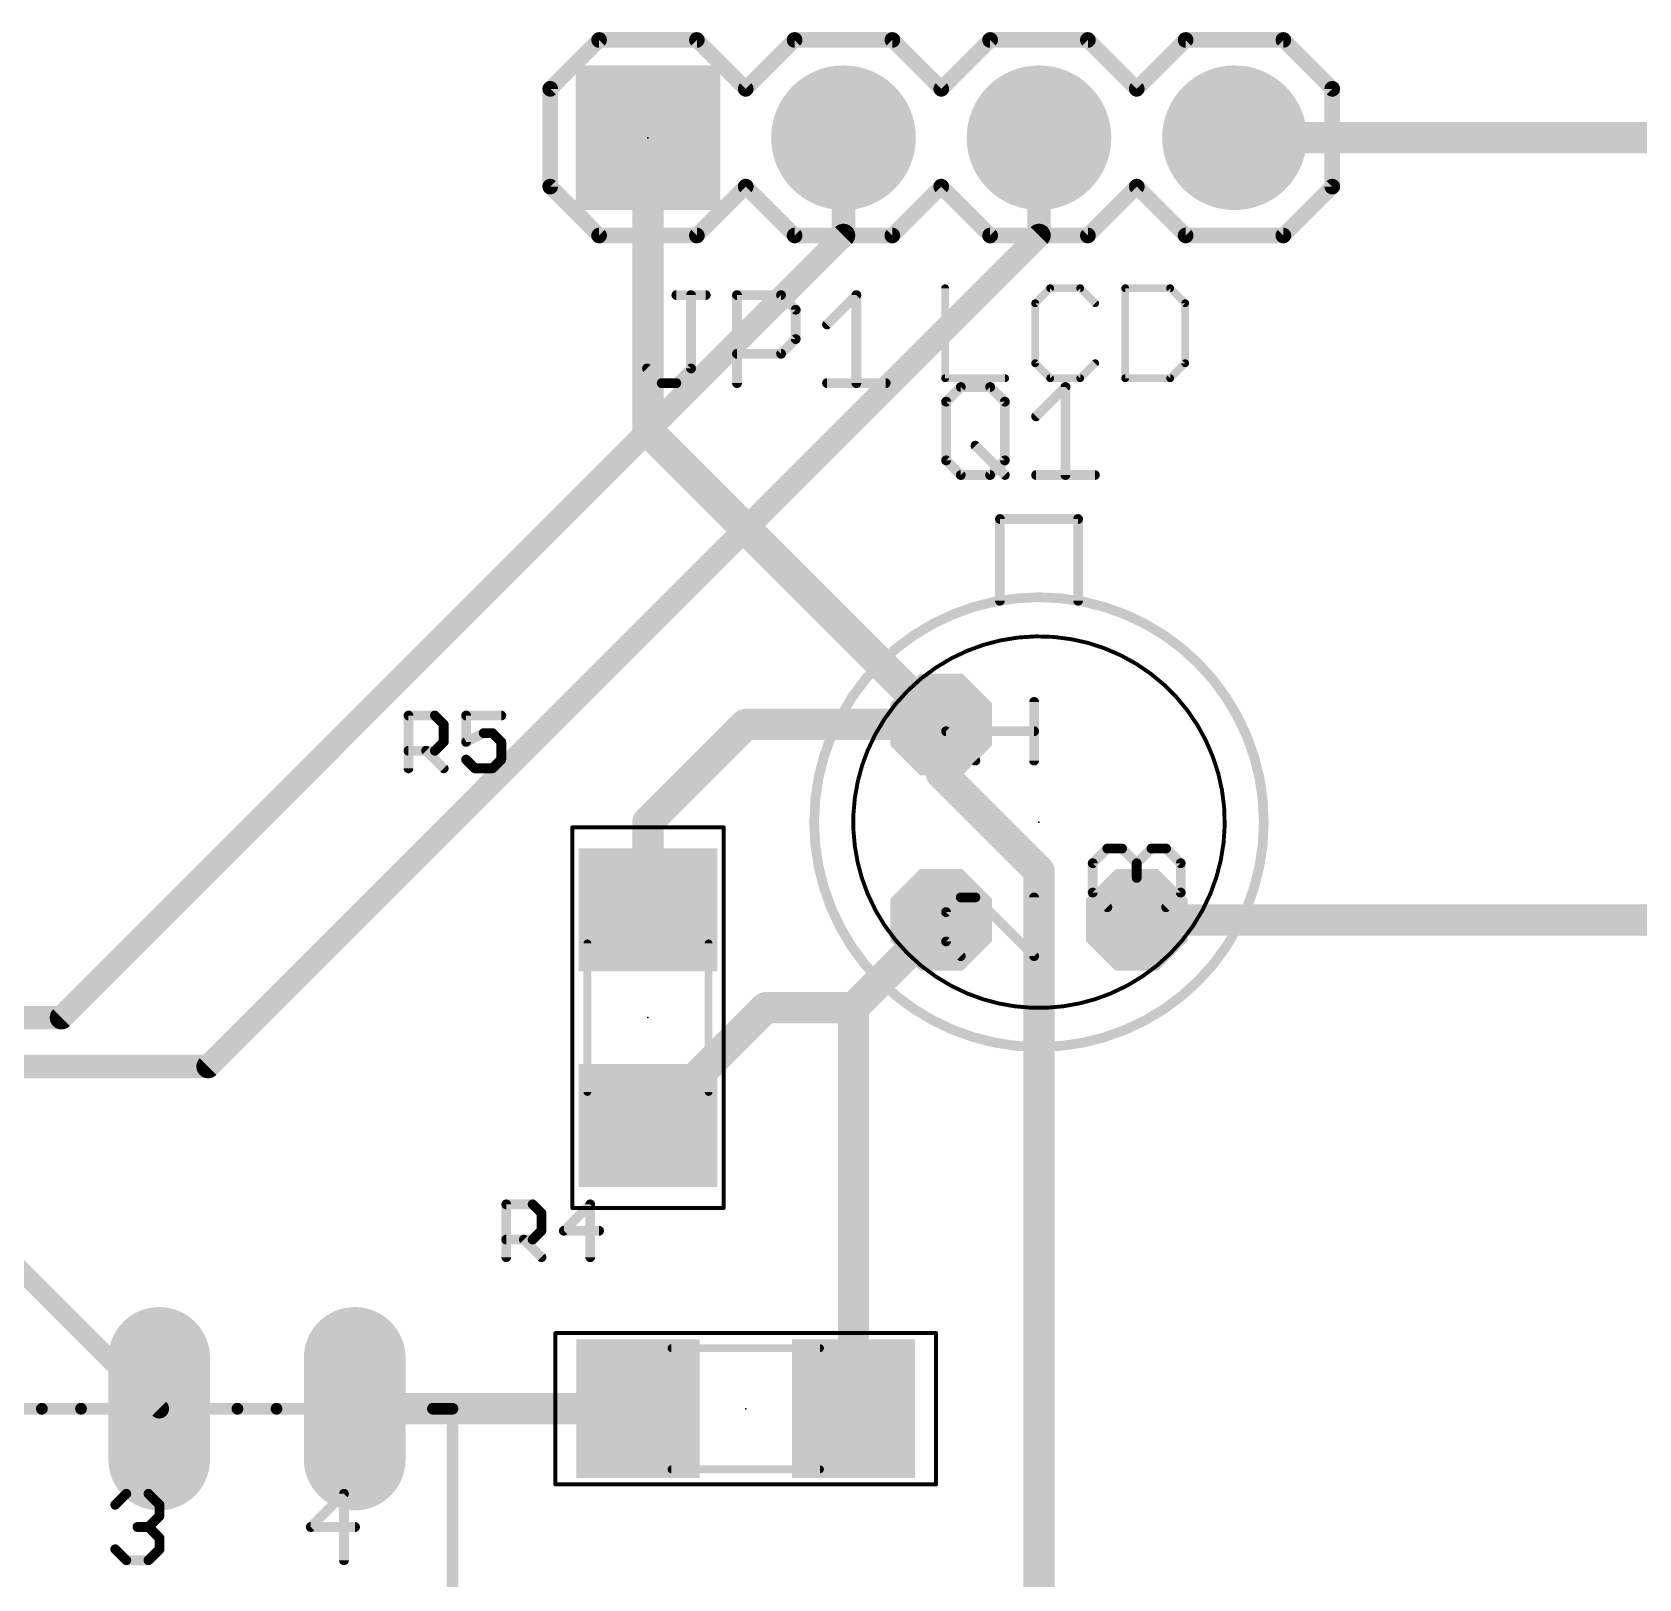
# Model space of a CAD drawing. Extents: x 0 to 100, y 0 to 50.
# Drawn here: x 35.18 to 56.05, y 13.03 to 33.12 of the extents above; entities that cross this region are included whole.
import ezdxf

# ---------------------------------------------------------------- set-up
doc = ezdxf.new("R2010")
doc.units = 0
for name, color, linetype in [('1', 22, 'CONTINUOUS'), ('16', 175, 'CONTINUOUS'), ('17', 82, 'CONTINUOUS'), ('21', 253, 'CONTINUOUS'), ('23', 7, 'CONTINUOUS'), ('25', 253, 'CONTINUOUS'), ('27', 253, 'CONTINUOUS'), ('39', 22, 'CONTINUOUS'), ('51', 253, 'CONTINUOUS')]:
    doc.layers.add(name, color=color, linetype=linetype)

# ---------------------------------------------------------------- blocks, each defined once
blk = doc.blocks.new('RECT')
blk.add_solid([(-0.5, -0.5), (0.5, -0.5), (-0.5, 0.5), (0.5, 0.5)])
blk = doc.blocks.new('SQUAREP')
blk.add_solid([(-0.5, -0.5), (0.5, -0.5), (-0.5, 0.5), (0.5, 0.5)])
blk = doc.blocks.new('ROUNDP')
at = {"const_width": 0.5}
blk.add_lwpolyline([(0, -0.25, 1), (0, 0.25, 1), (0, -0.25)], format="xyb", dxfattribs=at)
blk = doc.blocks.new('OCTAGONP')
at = {"const_width": 0.5}
blk.add_lwpolyline([(-0.25, -0.1036), (-0.25, 0.1036), (-0.1036, 0.25), (0.1036, 0.25), (0.25, 0.1036), (0.25, -0.1036), (0.1036, -0.25), (-0.1036, -0.25), (-0.25, -0.1036), (-0.25, 0.1036)], dxfattribs=at)
blk = doc.blocks.new('LONGP100')
at = {"const_width": 1}
blk.add_lwpolyline([(-0.5, 0), (0.5, 0)], dxfattribs=at)
at = {"const_width": 0.5}
for points in [[(-0.5, 0.25, 1), (-0.5, -0.25)], [(0.5, -0.25, 1), (0.5, 0.25)]]:
    blk.add_lwpolyline(points, format="xyb", dxfattribs=at)

msp = doc.modelspace()

# ---------------------------------------------------------------- linework, layer by layer
at = {"layer": '1'}
for points, const_width in [([(45.72, 30.48), (45.72, 31.75)], 0.3048), ([(48.26, 30.48), (48.26, 31.75)], 0.3048), ([(35.56, 20.32), (45.72, 30.48)], 0.3048), ([(37.465, 19.685), (48.26, 30.48)], 0.3048), ([(46.99, 24.26), (46.99, 24.13)], 0.4064), ([(43.18, 22.86), (44.45, 24.13)], 0.4064), ([(44.45, 24.13), (46.99, 24.13)], 0.4064), ([(46.99, 24.13), (46.99, 23.495)], 0.4064), ([(46.99, 23.495), (48.26, 22.225)], 0.4064), ([(43.18, 21.72), (43.18, 22.86)], 0.4064), ([(48.26, 22.225), (48.26, 10.795)], 0.4064), ([(45.85, 20.45), (46.99, 21.59)], 0.4064), ([(59.69, 21.59), (49.53, 21.59)], 0.4064), ([(20.32, 20.32), (35.56, 20.32)], 0.3048), ([(44.71, 20.45), (43.18, 18.92)], 0.4064), ([(45.85, 20.45), (44.71, 20.45)], 0.4064), ([(45.85, 15.24), (45.85, 20.45)], 0.4064), ([(18.415, 19.685), (37.465, 19.685)], 0.3048), ([(34.29, 17.78), (36.83, 15.24)], 0.254), ([(39.37, 15.24), (43.05, 15.24)], 0.4064)]:
    msp.add_lwpolyline(points, dxfattribs=dict(at, const_width=const_width))
for points, const_width in [([(45.7962, 31.75, 1), (45.6438, 31.75)], 0.1524), ([(48.3362, 31.75, 1), (48.1838, 31.75)], 0.1524), ([(45.6438, 30.48, 1), (45.7962, 30.48)], 0.1524), ([(45.7739, 30.4261, 1), (45.6661, 30.5339)], 0.1524), ([(48.1838, 30.48, 1), (48.3362, 30.48)], 0.1524), ([(48.3139, 30.4261, 1), (48.2061, 30.5339)], 0.1524), ([(47.0916, 24.26, 1), (46.8884, 24.26)], 0.2032), ([(44.45, 24.2316, 1), (44.45, 24.0284)], 0.2032), ([(44.5218, 24.0582, 1), (44.3782, 24.2018)], 0.2032), ([(47.0916, 24.13, 1), (46.8884, 24.13)], 0.2032), ([(46.8884, 24.13, 1), (47.0916, 24.13)], 0.2032), ([(46.99, 24.0284, 1), (46.99, 24.2316)], 0.2032), ([(46.8884, 23.495, 1), (47.0916, 23.495)], 0.2032), ([(47.0618, 23.5668, 1), (46.9182, 23.4232)], 0.2032), ([(43.2816, 22.86, 1), (43.0784, 22.86)], 0.2032), ([(43.1082, 22.9318, 1), (43.2518, 22.7882)], 0.2032), ([(48.3616, 22.225, 1), (48.1584, 22.225)], 0.2032), ([(48.1882, 22.1532, 1), (48.3318, 22.2968)], 0.2032), ([(43.0784, 21.72, 1), (43.2816, 21.72)], 0.2032), ([(47.0618, 21.5182, 1), (46.9182, 21.6618)], 0.2032), ([(49.53, 21.6916, 1), (49.53, 21.4884)], 0.2032), ([(35.56, 20.2438, 1), (35.56, 20.3962)], 0.1524), ([(44.71, 20.5516, 1), (44.71, 20.3484)], 0.2032), ([(44.7818, 20.3782, 1), (44.6382, 20.5218)], 0.2032), ([(45.9516, 20.45, 1), (45.7484, 20.45)], 0.2032), ([(45.7782, 20.5218, 1), (45.9218, 20.3782)], 0.2032), ([(45.85, 20.3484, 1), (45.85, 20.5516)], 0.2032), ([(35.5061, 20.3739, 1), (35.6139, 20.2661)], 0.1524), ([(37.465, 19.6088, 1), (37.465, 19.7612)], 0.1524), ([(37.4111, 19.7389, 1), (37.5189, 19.6311)], 0.1524), ([(43.1082, 18.9918, 1), (43.2518, 18.8482)], 0.2032), ([(36.7851, 15.1951, 1), (36.8749, 15.2849)], 0.127), ([(39.37, 15.3416, 1), (39.37, 15.1384)], 0.2032), ([(43.05, 15.1384, 1), (43.05, 15.3416)], 0.2032), ([(45.7484, 15.24, 1), (45.9516, 15.24)], 0.2032)]:
    msp.add_lwpolyline(points, format="xyb", dxfattribs=dict(at, const_width=const_width))
at = {"layer": '16', "const_width": 0.4064}
for points in [[(43.18, 31.75), (43.18, 27.94)], [(50.8, 31.75), (58.42, 31.75)], [(43.18, 27.94), (46.99, 24.13)]]:
    msp.add_lwpolyline(points, dxfattribs=at)
at = {"layer": '16', "const_width": 0.2032}
for points in [[(43.2816, 31.75, 1), (43.0784, 31.75)], [(50.8, 31.8516, 1), (50.8, 31.6484)], [(43.0784, 27.94, 1), (43.2816, 27.94)], [(43.2518, 28.0118, 1), (43.1082, 27.8682)], [(46.9182, 24.0582, 1), (47.0618, 24.2018)]]:
    msp.add_lwpolyline(points, format="xyb", dxfattribs=at)
at = {"layer": '21'}
for points, const_width in [([(42.545, 33.02), (41.91, 32.385)], 0.2032), ([(42.545, 33.02), (43.815, 33.02)], 0.2032), ([(43.815, 33.02), (44.45, 32.385)], 0.2032), ([(44.45, 32.385), (45.085, 33.02)], 0.2032), ([(45.085, 33.02), (46.355, 33.02)], 0.2032), ([(46.355, 33.02), (46.99, 32.385)], 0.2032), ([(46.99, 32.385), (47.625, 33.02)], 0.2032), ([(47.625, 33.02), (48.895, 33.02)], 0.2032), ([(48.895, 33.02), (49.53, 32.385)], 0.2032), ([(50.165, 33.02), (49.53, 32.385)], 0.2032), ([(50.165, 33.02), (51.435, 33.02)], 0.2032), ([(51.435, 33.02), (52.07, 32.385)], 0.2032), ([(41.91, 32.385), (41.91, 31.115)], 0.2032), ([(52.07, 32.385), (52.07, 31.115)], 0.2032), ([(41.91, 31.115), (42.545, 30.48)], 0.2032), ([(44.45, 31.115), (43.815, 30.48)], 0.2032), ([(45.085, 30.48), (44.45, 31.115)], 0.2032), ([(46.99, 31.115), (46.355, 30.48)], 0.2032), ([(47.625, 30.48), (46.99, 31.115)], 0.2032), ([(49.53, 31.115), (48.895, 30.48)], 0.2032), ([(49.53, 31.115), (50.165, 30.48)], 0.2032), ([(52.07, 31.115), (51.435, 30.48)], 0.2032), ([(43.815, 30.48), (42.545, 30.48)], 0.2032), ([(46.355, 30.48), (45.085, 30.48)], 0.2032), ([(48.895, 30.48), (47.625, 30.48)], 0.2032), ([(51.435, 30.48), (50.165, 30.48)], 0.2032), ([(47.752, 26.797), (48.768, 26.797)], 0.127), ([(47.752, 26.797), (47.752, 25.7365)], 0.127), ([(48.768, 26.797), (48.768, 25.7365)], 0.127), ([(35.306, 15.24), (35.814, 15.24)], 0.1524), ([(37.846, 15.24), (38.354, 15.24)], 0.1524), ([(40.386, 15.24), (40.64, 15.24)], 0.1524), ([(40.64, 15.24), (40.64, 7.62)], 0.1524), ([(36.2585, 13.9918), (36.4026, 14.1358)], 0.127), ([(36.4026, 14.1358), (36.6907, 14.1358)], 0.127), ([(36.6907, 14.1358), (36.8347, 13.9918)], 0.127), ([(39.2307, 14.1358), (38.7985, 13.7037)], 0.127), ([(39.2307, 13.2715), (39.2307, 14.1358)], 0.127), ([(36.8347, 13.9918), (36.8347, 13.8477)], 0.127), ([(36.8347, 13.8477), (36.6907, 13.7037)], 0.127), ([(36.6907, 13.7037), (36.5466, 13.7037)], 0.127), ([(36.6907, 13.7037), (36.8347, 13.5596)], 0.127), ([(36.8347, 13.5596), (36.8347, 13.4156)], 0.127), ([(38.7985, 13.7037), (39.3747, 13.7037)], 0.127), ([(36.4026, 13.2715), (36.2585, 13.4156)], 0.127), ([(36.8347, 13.4156), (36.6907, 13.2715)], 0.127), ([(36.6907, 13.2715), (36.4026, 13.2715)], 0.127)]:
    msp.add_lwpolyline(points, dxfattribs=dict(at, const_width=const_width))
for points, const_width in [([(42.545, 33.0708, 1), (42.545, 32.9692)], 0.1016), ([(42.5809, 32.9841, 1), (42.5091, 33.0559)], 0.1016), ([(43.8509, 33.0559, 1), (43.7791, 32.9841)], 0.1016), ([(43.815, 32.9692, 1), (43.815, 33.0708)], 0.1016), ([(45.085, 33.0708, 1), (45.085, 32.9692)], 0.1016), ([(45.1209, 32.9841, 1), (45.0491, 33.0559)], 0.1016), ([(46.3909, 33.0559, 1), (46.3191, 32.9841)], 0.1016), ([(46.355, 32.9692, 1), (46.355, 33.0708)], 0.1016), ([(47.625, 33.0708, 1), (47.625, 32.9692)], 0.1016), ([(47.6609, 32.9841, 1), (47.5891, 33.0559)], 0.1016), ([(48.9309, 33.0559, 1), (48.8591, 32.9841)], 0.1016), ([(48.895, 32.9692, 1), (48.895, 33.0708)], 0.1016), ([(50.165, 33.0708, 1), (50.165, 32.9692)], 0.1016), ([(50.2009, 32.9841, 1), (50.1291, 33.0559)], 0.1016), ([(51.4709, 33.0559, 1), (51.3991, 32.9841)], 0.1016), ([(51.435, 32.9692, 1), (51.435, 33.0708)], 0.1016), ([(41.9608, 32.385, 1), (41.8592, 32.385)], 0.1016), ([(41.8741, 32.4209, 1), (41.9459, 32.3491)], 0.1016), ([(44.4141, 32.4209, 1), (44.4859, 32.3491)], 0.1016), ([(44.4141, 32.3491, 1), (44.4859, 32.4209)], 0.1016), ([(46.9541, 32.4209, 1), (47.0259, 32.3491)], 0.1016), ([(46.9541, 32.3491, 1), (47.0259, 32.4209)], 0.1016), ([(49.4941, 32.4209, 1), (49.5659, 32.3491)], 0.1016), ([(49.4941, 32.3491, 1), (49.5659, 32.4209)], 0.1016), ([(52.1208, 32.385, 1), (52.0192, 32.385)], 0.1016), ([(52.0341, 32.3491, 1), (52.1059, 32.4209)], 0.1016), ([(41.9459, 31.1509, 1), (41.8741, 31.0791)], 0.1016), ([(41.8592, 31.115, 1), (41.9608, 31.115)], 0.1016), ([(44.4859, 31.1509, 1), (44.4141, 31.0791)], 0.1016), ([(44.4859, 31.0791, 1), (44.4141, 31.1509)], 0.1016), ([(47.0259, 31.1509, 1), (46.9541, 31.0791)], 0.1016), ([(47.0259, 31.0791, 1), (46.9541, 31.1509)], 0.1016), ([(49.5659, 31.1509, 1), (49.4941, 31.0791)], 0.1016), ([(49.5659, 31.0791, 1), (49.4941, 31.1509)], 0.1016), ([(52.0192, 31.115, 1), (52.1208, 31.115)], 0.1016), ([(52.1059, 31.0791, 1), (52.0341, 31.1509)], 0.1016), ([(42.545, 30.5308, 1), (42.545, 30.4292)], 0.1016), ([(42.5091, 30.4441, 1), (42.5809, 30.5159)], 0.1016), ([(43.7791, 30.5159, 1), (43.8509, 30.4441)], 0.1016), ([(43.815, 30.4292, 1), (43.815, 30.5308)], 0.1016), ([(45.085, 30.5308, 1), (45.085, 30.4292)], 0.1016), ([(45.0491, 30.4441, 1), (45.1209, 30.5159)], 0.1016), ([(46.3191, 30.5159, 1), (46.3909, 30.4441)], 0.1016), ([(46.355, 30.4292, 1), (46.355, 30.5308)], 0.1016), ([(47.625, 30.5308, 1), (47.625, 30.4292)], 0.1016), ([(47.5891, 30.4441, 1), (47.6609, 30.5159)], 0.1016), ([(48.8591, 30.5159, 1), (48.9309, 30.4441)], 0.1016), ([(48.895, 30.4292, 1), (48.895, 30.5308)], 0.1016), ([(50.165, 30.5308, 1), (50.165, 30.4292)], 0.1016), ([(50.1291, 30.4441, 1), (50.2009, 30.5159)], 0.1016), ([(51.3991, 30.5159, 1), (51.4709, 30.4441)], 0.1016), ([(51.435, 30.4292, 1), (51.435, 30.5308)], 0.1016), ([(47.752, 26.8287, 1), (47.752, 26.7653)], 0.0635), ([(47.7838, 26.797, 1), (47.7203, 26.797)], 0.0635), ([(48.7998, 26.797, 1), (48.7362, 26.797)], 0.0635), ([(48.768, 26.7653, 1), (48.768, 26.8287)], 0.0635), ([(48.26, 19.939, 1), (48.26, 25.781, 1), (48.26, 19.939)], 0.127), ([(47.7203, 25.7365, 1), (47.7838, 25.7365)], 0.0635), ([(48.7362, 25.7365, 1), (48.7998, 25.7365)], 0.0635), ([(50.4871, 21.931, 0.67), (47.3311, 25.087)], 0.0508), ([(47.3262, 25.0987, 1), (47.336, 25.0753)], 0.0254), ([(46.033, 23.7889, 0.2002), (46.033, 21.9311)], 0.0508), ([(46.0447, 23.784, 1), (46.0213, 23.7938)], 0.0254), ([(46.0213, 21.9262, 1), (46.0447, 21.936)], 0.0254), ([(50.4754, 21.9359, 1), (50.4988, 21.9261)], 0.0254), ([(47.3311, 20.633, 0.2002), (49.1889, 20.633)], 0.0508), ([(47.336, 20.6447, 1), (47.3262, 20.6213)], 0.0254), ([(49.1938, 20.6213, 1), (49.184, 20.6447)], 0.0254), ([(35.306, 15.2781, 1), (35.306, 15.2019)], 0.0762), ([(35.814, 15.2019, 1), (35.814, 15.2781)], 0.0762), ([(37.846, 15.2781, 1), (37.846, 15.2019)], 0.0762), ([(38.354, 15.2019, 1), (38.354, 15.2781)], 0.0762), ([(40.386, 15.2781, 1), (40.386, 15.2019)], 0.0762), ([(40.6781, 15.24, 1), (40.6019, 15.24)], 0.0762), ([(40.64, 15.2019, 1), (40.64, 15.2781)], 0.0762), ([(36.4026, 14.1676, 1), (36.4026, 14.1041)], 0.0635), ([(36.425, 14.1134, 1), (36.3801, 14.1583)], 0.0635), ([(36.7131, 14.1583, 1), (36.6682, 14.1134)], 0.0635), ([(36.6907, 14.1041, 1), (36.6907, 14.1676)], 0.0635), ([(39.2624, 14.1358, 1), (39.1989, 14.1358)], 0.0635), ([(39.2531, 14.1134, 1), (39.2082, 14.1583)], 0.0635), ([(36.236, 14.0142, 1), (36.281, 13.9693)], 0.0635), ([(36.8665, 13.9918, 1), (36.803, 13.9918)], 0.0635), ([(36.8123, 13.9693, 1), (36.8572, 14.0142)], 0.0635), ([(36.803, 13.8477, 1), (36.8665, 13.8477)], 0.0635), ([(36.8572, 13.8253, 1), (36.8123, 13.8702)], 0.0635), ([(36.5466, 13.7354, 1), (36.5466, 13.6719)], 0.0635), ([(36.7131, 13.7261, 1), (36.6682, 13.6812)], 0.0635), ([(36.6682, 13.7261, 1), (36.7131, 13.6812)], 0.0635), ([(36.6907, 13.6719, 1), (36.6907, 13.7354)], 0.0635), ([(36.8665, 13.5596, 1), (36.803, 13.5596)], 0.0635), ([(36.8123, 13.5372, 1), (36.8572, 13.5821)], 0.0635), ([(38.7985, 13.7354, 1), (38.7985, 13.6719)], 0.0635), ([(38.776, 13.7261, 1), (38.821, 13.6812)], 0.0635), ([(39.3747, 13.6719, 1), (39.3747, 13.7354)], 0.0635), ([(36.281, 13.438, 1), (36.236, 13.3931)], 0.0635), ([(36.803, 13.4156, 1), (36.8665, 13.4156)], 0.0635), ([(36.8572, 13.3931, 1), (36.8123, 13.438)], 0.0635), ([(36.4026, 13.3033, 1), (36.4026, 13.2398)], 0.0635), ([(36.3801, 13.249, 1), (36.425, 13.294)], 0.0635), ([(36.6682, 13.294, 1), (36.7131, 13.249)], 0.0635), ([(36.6907, 13.2398, 1), (36.6907, 13.3033)], 0.0635), ([(39.1989, 13.2715, 1), (39.2624, 13.2715)], 0.0635)]:
    msp.add_lwpolyline(points, format="xyb", dxfattribs=dict(at, const_width=const_width))
at = {"layer": '23'}
for p in [(43.18, 31.75), (48.26, 22.86), (43.18, 20.32), (44.45, 15.24)]:
    msp.add_point(p, dxfattribs=at)
at = {"layer": '25', "const_width": 0.127}
for points in [[(43.5486, 29.7063), (43.93, 29.7063)], [(43.7393, 28.753), (43.7393, 29.7063)], [(44.3367, 28.5623), (44.3367, 29.7063)], [(44.3367, 29.7063), (44.9087, 29.7063)], [(44.9087, 29.7063), (45.0993, 29.5156)], [(45.5061, 29.325), (45.8874, 29.7063)], [(45.8874, 29.7063), (45.8874, 28.5623)], [(45.0993, 29.5156), (45.0993, 29.1343)], [(45.0993, 29.1343), (44.9087, 28.9436)], [(43.1673, 28.753), (43.358, 28.5623)], [(43.5486, 28.5623), (43.7393, 28.753)], [(44.9087, 28.9436), (44.3367, 28.9436)], [(43.358, 28.5623), (43.5486, 28.5623)], [(45.5061, 28.5623), (46.2687, 28.5623)], [(47.0535, 28.3218), (47.2442, 28.5125)], [(47.2442, 28.5125), (47.6255, 28.5125)], [(47.6255, 28.5125), (47.8162, 28.3218)], [(48.2229, 28.1312), (48.6042, 28.5125)], [(48.6042, 28.5125), (48.6042, 27.3685)], [(47.0535, 27.5592), (47.0535, 28.3218)], [(47.8162, 28.3218), (47.8162, 27.5592)], [(47.4348, 27.7498), (47.8162, 27.3685)], [(47.2442, 27.3685), (47.0535, 27.5592)], [(47.8162, 27.5592), (47.6255, 27.3685)], [(47.6255, 27.3685), (47.2442, 27.3685)], [(48.2229, 27.3685), (48.9855, 27.3685)], [(40.0685, 23.5585), (40.0685, 24.2449)], [(40.0685, 24.2449), (40.4117, 24.2449)], [(40.4117, 24.2449), (40.5261, 24.1305)], [(41.2745, 24.2449), (40.8169, 24.2449)], [(40.8169, 24.2449), (40.8169, 23.9017)], [(40.5261, 24.1305), (40.5261, 23.9017)], [(40.8169, 23.9017), (41.0457, 24.0161)], [(41.0457, 24.0161), (41.1601, 24.0161)], [(41.1601, 24.0161), (41.2745, 23.9017)], [(40.4117, 23.7873), (40.0685, 23.7873)], [(40.2973, 23.7873), (40.5261, 23.5585)], [(40.5261, 23.9017), (40.4117, 23.7873)], [(41.2745, 23.9017), (41.2745, 23.6729)], [(40.9313, 23.5585), (40.8169, 23.6729)], [(41.1601, 23.5585), (40.9313, 23.5585)], [(41.2745, 23.6729), (41.1601, 23.5585)], [(41.3385, 17.2085), (41.3385, 17.8949)], [(41.3385, 17.8949), (41.6817, 17.8949)], [(41.6817, 17.8949), (41.7961, 17.7805)], [(42.4301, 17.8949), (42.0869, 17.5517)], [(42.4301, 17.2085), (42.4301, 17.8949)], [(41.7961, 17.7805), (41.7961, 17.5517)], [(41.7961, 17.5517), (41.6817, 17.4373)], [(42.0869, 17.5517), (42.5445, 17.5517)], [(41.6817, 17.4373), (41.3385, 17.4373)], [(41.5673, 17.4373), (41.7961, 17.2085)]]:
    msp.add_lwpolyline(points, dxfattribs=at)
at = {"layer": '25', "const_width": 0.0635}
for points in [[(43.5486, 29.738, 1), (43.5486, 29.6745)], [(43.771, 29.7063, 1), (43.7075, 29.7063)], [(43.93, 29.6745, 1), (43.93, 29.738)], [(44.3684, 29.7063, 1), (44.3049, 29.7063)], [(44.3367, 29.738, 1), (44.3367, 29.6745)], [(44.9311, 29.7287, 1), (44.8862, 29.6838)], [(44.9087, 29.6745, 1), (44.9087, 29.738)], [(45.9192, 29.7063, 1), (45.8557, 29.7063)], [(45.9099, 29.6838, 1), (45.865, 29.7287)], [(45.1311, 29.5156, 1), (45.0676, 29.5156)], [(45.0769, 29.4932, 1), (45.1218, 29.5381)], [(45.4836, 29.3474, 1), (45.5285, 29.3025)], [(45.0676, 29.1343, 1), (45.1311, 29.1343)], [(45.1218, 29.1118, 1), (45.0769, 29.1567)], [(43.1898, 28.7754, 1), (43.1448, 28.7305)], [(43.7617, 28.7305, 1), (43.7168, 28.7754)], [(44.3367, 28.9754, 1), (44.3367, 28.9119)], [(44.8862, 28.9661, 1), (44.9311, 28.9212)], [(44.9087, 28.9119, 1), (44.9087, 28.9754)], [(43.358, 28.594, 1), (43.358, 28.5306)], [(43.3355, 28.5398, 1), (43.3804, 28.5848)], [(43.5262, 28.5848, 1), (43.5711, 28.5398)], [(43.5486, 28.5306, 1), (43.5486, 28.594)], [(43.7075, 28.753, 1), (43.771, 28.753)], [(45.5061, 28.594, 1), (45.5061, 28.5306)], [(46.2687, 28.5306, 1), (46.2687, 28.594)], [(44.3049, 28.5623, 1), (44.3684, 28.5623)], [(45.8557, 28.5623, 1), (45.9192, 28.5623)], [(47.2442, 28.5442, 1), (47.2442, 28.4807)], [(47.2666, 28.49, 1), (47.2217, 28.5349)], [(47.6479, 28.5349, 1), (47.603, 28.49)], [(47.6255, 28.4807, 1), (47.6255, 28.5442)], [(48.636, 28.5125, 1), (48.5725, 28.5125)], [(48.6267, 28.49, 1), (48.5818, 28.5349)], [(47.0853, 28.3218, 1), (47.0217, 28.3218)], [(47.031, 28.3443, 1), (47.076, 28.2994)], [(47.8479, 28.3218, 1), (47.7844, 28.3218)], [(47.7937, 28.2994, 1), (47.8386, 28.3443)], [(48.2004, 28.1536, 1), (48.2453, 28.1087)], [(47.4573, 27.7723, 1), (47.4124, 27.7274)], [(47.076, 27.5816, 1), (47.031, 27.5367)], [(47.0217, 27.5592, 1), (47.0853, 27.5592)], [(47.7844, 27.5592, 1), (47.8479, 27.5592)], [(47.8386, 27.5367, 1), (47.7937, 27.5816)], [(47.2442, 27.4002, 1), (47.2442, 27.3368)], [(47.2217, 27.346, 1), (47.2666, 27.391)], [(47.603, 27.391, 1), (47.6479, 27.346)], [(47.6255, 27.3368, 1), (47.6255, 27.4002)], [(47.7937, 27.346, 1), (47.8386, 27.391)], [(48.2229, 27.4002, 1), (48.2229, 27.3368)], [(48.5725, 27.3685, 1), (48.636, 27.3685)], [(48.9855, 27.3368, 1), (48.9855, 27.4002)], [(40.1003, 24.2449, 1), (40.0367, 24.2449)], [(40.0685, 24.2766, 1), (40.0685, 24.2131)], [(40.4341, 24.2673, 1), (40.3892, 24.2224)], [(40.4117, 24.2131, 1), (40.4117, 24.2766)], [(40.8169, 24.2766, 1), (40.8169, 24.2131)], [(40.8487, 24.2449, 1), (40.7852, 24.2449)], [(41.2745, 24.2131, 1), (41.2745, 24.2766)], [(40.5578, 24.1305, 1), (40.4943, 24.1305)], [(40.5036, 24.108, 1), (40.5485, 24.1529)], [(41.0457, 24.0478, 1), (41.0457, 23.9843)], [(41.0599, 23.9877, 1), (41.0315, 24.0445)], [(41.1826, 24.0385, 1), (41.1377, 23.9936)], [(41.1601, 23.9843, 1), (41.1601, 24.0478)], [(40.0685, 23.819, 1), (40.0685, 23.7555)], [(40.3197, 23.8097, 1), (40.2748, 23.7648)], [(40.3892, 23.8097, 1), (40.4341, 23.7648)], [(40.4117, 23.7555, 1), (40.4117, 23.819)], [(40.4943, 23.9017, 1), (40.5578, 23.9017)], [(40.5485, 23.8792, 1), (40.5036, 23.9241)], [(40.8027, 23.9301, 1), (40.8311, 23.8733)], [(40.7852, 23.9017, 1), (40.8487, 23.9017)], [(41.3063, 23.9017, 1), (41.2428, 23.9017)], [(41.2521, 23.8792, 1), (41.297, 23.9241)], [(40.0367, 23.5585, 1), (40.1003, 23.5585)], [(40.5036, 23.536, 1), (40.5485, 23.581)], [(40.8394, 23.6953, 1), (40.7945, 23.6504)], [(40.9313, 23.5903, 1), (40.9313, 23.5268)], [(40.9089, 23.536, 1), (40.9538, 23.581)], [(41.1377, 23.581, 1), (41.1826, 23.536)], [(41.1601, 23.5268, 1), (41.1601, 23.5903)], [(41.2428, 23.6729, 1), (41.3063, 23.6729)], [(41.297, 23.6504, 1), (41.2521, 23.6953)], [(41.3703, 17.8949, 1), (41.3068, 17.8949)], [(41.3385, 17.9266, 1), (41.3385, 17.8631)], [(41.7041, 17.9173, 1), (41.6592, 17.8724)], [(41.6817, 17.8631, 1), (41.6817, 17.9266)], [(42.4619, 17.8949, 1), (42.3984, 17.8949)], [(42.4526, 17.8724, 1), (42.4077, 17.9173)], [(41.8278, 17.7805, 1), (41.7643, 17.7805)], [(41.7736, 17.758, 1), (41.8185, 17.8029)], [(41.7643, 17.5517, 1), (41.8278, 17.5517)], [(41.8185, 17.5292, 1), (41.7736, 17.5741)], [(42.0869, 17.5834, 1), (42.0869, 17.5199)], [(42.0645, 17.5741, 1), (42.1094, 17.5292)], [(42.5445, 17.5199, 1), (42.5445, 17.5834)], [(41.3385, 17.469, 1), (41.3385, 17.4055)], [(41.5897, 17.4597, 1), (41.5448, 17.4148)], [(41.6592, 17.4597, 1), (41.7041, 17.4148)], [(41.6817, 17.4055, 1), (41.6817, 17.469)], [(41.3068, 17.2085, 1), (41.3703, 17.2085)], [(41.7736, 17.186, 1), (41.8185, 17.231)], [(42.3984, 17.2085, 1), (42.4619, 17.2085)]]:
    msp.add_lwpolyline(points, format="xyb", dxfattribs=at)
at = {"layer": '27', "const_width": 0.1016}
for points in [[(47.0408, 29.7952), (47.0408, 28.6258)], [(48.4051, 29.7952), (48.2102, 29.6003)], [(48.2102, 29.6003), (48.2102, 28.8207)], [(48.7949, 29.7952), (48.4051, 29.7952)], [(48.9898, 29.6003), (48.7949, 29.7952)], [(49.3796, 29.7952), (49.3796, 28.6258)], [(49.9643, 29.7952), (49.3796, 29.7952)], [(50.1592, 29.6003), (49.9643, 29.7952)], [(50.1592, 28.8207), (50.1592, 29.6003)], [(48.2102, 28.8207), (48.4051, 28.6258)], [(48.7949, 28.6258), (48.9898, 28.8207)], [(49.9643, 28.6258), (50.1592, 28.8207)], [(47.0408, 28.6258), (47.8204, 28.6258)], [(48.4051, 28.6258), (48.7949, 28.6258)], [(49.3796, 28.6258), (49.9643, 28.6258)]]:
    msp.add_lwpolyline(points, dxfattribs=at)
at = {"layer": '27', "const_width": 0.0508}
for points in [[(47.0662, 29.7952, 1), (47.0154, 29.7952)], [(48.1922, 29.6183, 1), (48.2282, 29.5823)], [(48.2356, 29.6003, 1), (48.1848, 29.6003)], [(48.4051, 29.8206, 1), (48.4051, 29.7698)], [(48.4231, 29.7772, 1), (48.3871, 29.8132)], [(48.8129, 29.8132, 1), (48.7769, 29.7772)], [(48.7949, 29.7698, 1), (48.7949, 29.8206)], [(48.9718, 29.5823, 1), (49.0078, 29.6183)], [(49.405, 29.7952, 1), (49.3542, 29.7952)], [(49.3796, 29.8206, 1), (49.3796, 29.7698)], [(49.9823, 29.8132, 1), (49.9463, 29.7772)], [(49.9643, 29.7698, 1), (49.9643, 29.8206)], [(50.1846, 29.6003, 1), (50.1338, 29.6003)], [(50.1412, 29.5823, 1), (50.1772, 29.6183)], [(48.2282, 28.8387, 1), (48.1922, 28.8027)], [(48.1848, 28.8207, 1), (48.2356, 28.8207)], [(49.0078, 28.8027, 1), (48.9718, 28.8387)], [(50.1338, 28.8207, 1), (50.1846, 28.8207)], [(50.1772, 28.8027, 1), (50.1412, 28.8387)], [(47.0408, 28.6512, 1), (47.0408, 28.6004)], [(47.0154, 28.6258, 1), (47.0662, 28.6258)], [(47.8204, 28.6004, 1), (47.8204, 28.6512)], [(48.4051, 28.6512, 1), (48.4051, 28.6004)], [(48.3871, 28.6078, 1), (48.4231, 28.6438)], [(48.7769, 28.6438, 1), (48.8129, 28.6078)], [(48.7949, 28.6004, 1), (48.7949, 28.6512)], [(49.3796, 28.6512, 1), (49.3796, 28.6004)], [(49.3542, 28.6258, 1), (49.405, 28.6258)], [(49.9463, 28.6438, 1), (49.9823, 28.6078)], [(49.9643, 28.6004, 1), (49.9643, 28.6512)]]:
    msp.add_lwpolyline(points, format="xyb", dxfattribs=at)
at = {"layer": '39', "const_width": 0.0508}
for points in [[(42.197, 17.847), (42.197, 22.793)], [(42.197, 22.793), (44.163, 22.793)], [(44.163, 22.793), (44.163, 17.847)], [(44.163, 17.847), (42.197, 17.847)], [(41.977, 16.223), (46.923, 16.223)], [(41.977, 14.257), (41.977, 16.223)], [(46.923, 16.223), (46.923, 14.257)], [(46.923, 14.257), (41.977, 14.257)]]:
    msp.add_lwpolyline(points, dxfattribs=at)
at = {"layer": '39', "const_width": 0.0254}
for points in [[(42.2097, 22.793, 1), (42.1843, 22.793)], [(42.197, 22.8057, 1), (42.197, 22.7803)], [(44.1757, 22.793, 1), (44.1503, 22.793)], [(44.163, 22.7803, 1), (44.163, 22.8057)], [(42.197, 17.8597, 1), (42.197, 17.8343)], [(42.1843, 17.847, 1), (42.2097, 17.847)], [(44.1503, 17.847, 1), (44.1757, 17.847)], [(44.163, 17.8343, 1), (44.163, 17.8597)], [(41.977, 16.2357, 1), (41.977, 16.2103)], [(41.9897, 16.223, 1), (41.9643, 16.223)], [(46.9357, 16.223, 1), (46.9103, 16.223)], [(46.923, 16.2103, 1), (46.923, 16.2357)], [(41.977, 14.2697, 1), (41.977, 14.2443)], [(41.9643, 14.257, 1), (41.9897, 14.257)], [(46.9103, 14.257, 1), (46.9357, 14.257)], [(46.923, 14.2443, 1), (46.923, 14.2697)]]:
    msp.add_lwpolyline(points, format="xyb", dxfattribs=at)
at = {"layer": '51'}
for points, const_width in [([(47.3311, 25.087, 0.1976), (46.033, 23.7889)], 0.0508), ([(47.336, 25.0753, 1), (47.3262, 25.0987)], 0.0254), ([(48.2283, 24.4218, 1), (48.1647, 24.4218)], 0.0635), ([(47.0525, 24.0722, 1), (47.0525, 24.0087)], 0.0635), ([(47.075, 24.0629, 1), (47.0301, 24.018)], 0.0635), ([(48.1965, 24.0087, 1), (48.1965, 24.0722)], 0.0635), ([(46.0213, 23.7938, 1), (46.0447, 23.784)], 0.0254), ([(47.4114, 23.6367, 1), (47.4563, 23.6816)], 0.0635), ([(48.1647, 23.6591, 1), (48.2283, 23.6591)], 0.0635), ([(49.1482, 22.5485, 1), (49.1482, 22.485)], 0.0635), ([(49.1706, 22.4943, 1), (49.1257, 22.5392)], 0.0635), ([(49.3613, 22.5392, 1), (49.3164, 22.4943)], 0.0635), ([(49.3389, 22.485, 1), (49.3389, 22.5485)], 0.0635), ([(49.7202, 22.5485, 1), (49.7202, 22.485)], 0.0635), ([(49.7426, 22.4943, 1), (49.6977, 22.5392)], 0.0635), ([(49.9333, 22.5392, 1), (49.8884, 22.4943)], 0.0635), ([(49.9108, 22.485, 1), (49.9108, 22.5485)], 0.0635), ([(48.9893, 22.3261, 1), (48.9258, 22.3261)], 0.0635), ([(48.9351, 22.3485, 1), (48.98, 22.3036)], 0.0635), ([(49.5613, 22.3261, 1), (49.4978, 22.3261)], 0.0635), ([(49.5071, 22.3485, 1), (49.552, 22.3036)], 0.0635), ([(49.5071, 22.3036, 1), (49.552, 22.3485)], 0.0635), ([(50.1333, 22.3261, 1), (50.0697, 22.3261)], 0.0635), ([(50.079, 22.3036, 1), (50.124, 22.3485)], 0.0635), ([(49.4978, 22.1354, 1), (49.5613, 22.1354)], 0.0635), ([(46.033, 21.9311, 0.1976), (47.3311, 20.633)], 0.0508), ([(46.0447, 21.936, 1), (46.0213, 21.9262)], 0.0254), ([(47.2432, 21.9135, 1), (47.2432, 21.85)], 0.0635), ([(47.2656, 21.8593, 1), (47.2207, 21.9042)], 0.0635), ([(47.4563, 21.9042, 1), (47.4114, 21.8593)], 0.0635), ([(47.4338, 21.85, 1), (47.4338, 21.9135)], 0.0635), ([(48.2283, 21.8818, 1), (48.1647, 21.8818)], 0.0635), ([(48.9258, 21.9448, 1), (48.9893, 21.9448)], 0.0635), ([(48.98, 21.9672, 1), (48.9351, 21.9223)], 0.0635), ([(49.1889, 20.633, 0.1976), (50.487, 21.9311)], 0.0508), ([(50.0697, 21.9448, 1), (50.1333, 21.9448)], 0.0635), ([(50.124, 21.9223, 1), (50.079, 21.9672)], 0.0635), ([(50.4987, 21.9262, 1), (50.4753, 21.936)], 0.0254), ([(47.0843, 21.6911, 1), (47.0208, 21.6911)], 0.0635), ([(47.0301, 21.7135, 1), (47.075, 21.6686)], 0.0635), ([(49.1257, 21.7317, 1), (49.1706, 21.7766)], 0.0635), ([(49.8884, 21.7766, 1), (49.9333, 21.7317)], 0.0635), ([(42.4184, 21.285, 1), (42.3676, 21.285)], 0.0508), ([(43.9924, 21.285, 1), (43.9416, 21.285)], 0.0508), ([(47.0208, 21.3098, 1), (47.0843, 21.3098)], 0.0635), ([(47.075, 21.3322, 1), (47.0301, 21.2873)], 0.0635), ([(47.2207, 21.0967, 1), (47.2656, 21.1416)], 0.0635), ([(48.1647, 21.1191, 1), (48.2283, 21.1191)], 0.0635), ([(48.174, 21.0967, 1), (48.219, 21.1416)], 0.0635), ([(47.3262, 20.6213, 1), (47.336, 20.6447)], 0.0254), ([(49.184, 20.6447, 1), (49.1938, 20.6213)], 0.0254), ([(42.3676, 19.355, 1), (42.4184, 19.355)], 0.0508), ([(43.9416, 19.355, 1), (43.9924, 19.355)], 0.0508), ([(43.485, 16.0524, 1), (43.485, 16.0016)], 0.0508), ([(45.415, 16.0016, 1), (45.415, 16.0524)], 0.0508), ([(35.306, 15.2019, 1), (35.306, 15.2781)], 0.0762), ([(35.814, 15.2781, 1), (35.814, 15.2019)], 0.0762), ([(37.846, 15.2019, 1), (37.846, 15.2781)], 0.0762), ([(38.354, 15.2781, 1), (38.354, 15.2019)], 0.0762), ([(40.386, 15.2019, 1), (40.386, 15.2781)], 0.0762), ([(43.485, 14.4784, 1), (43.485, 14.4276)], 0.0508), ([(45.415, 14.4276, 1), (45.415, 14.4784)], 0.0508)]:
    msp.add_lwpolyline(points, format="xyb", dxfattribs=dict(at, const_width=const_width))
for points, const_width in [([(48.1965, 23.6591), (48.1965, 24.4218)], 0.127), ([(47.4338, 23.6591), (47.0525, 24.0404)], 0.127), ([(47.0525, 24.0404), (48.1965, 24.0404)], 0.127), ([(48.9575, 22.3261), (49.1482, 22.5168)], 0.127), ([(49.1482, 22.5168), (49.3389, 22.5168)], 0.127), ([(49.3389, 22.5168), (49.5295, 22.3261)], 0.127), ([(49.5295, 22.3261), (49.7202, 22.5168)], 0.127), ([(49.7202, 22.5168), (49.9108, 22.5168)], 0.127), ([(49.9108, 22.5168), (50.1015, 22.3261)], 0.127), ([(48.9575, 21.9448), (48.9575, 22.3261)], 0.127), ([(49.5295, 22.3261), (49.5295, 22.1354)], 0.127), ([(50.1015, 22.3261), (50.1015, 21.9448)], 0.127), ([(47.2432, 21.8818), (47.0525, 21.6911)], 0.127), ([(47.4338, 21.8818), (47.2432, 21.8818)], 0.127), ([(48.1965, 21.1191), (47.4338, 21.8818)], 0.127), ([(48.1965, 21.8818), (48.1965, 21.1191)], 0.127), ([(49.1482, 21.7541), (48.9575, 21.9448)], 0.127), ([(50.1015, 21.9448), (49.9108, 21.7541)], 0.127), ([(47.0525, 21.6911), (47.0525, 21.3098)], 0.127), ([(42.393, 21.285), (42.393, 19.355)], 0.1016), ([(43.967, 21.285), (43.967, 19.355)], 0.1016), ([(47.0525, 21.3098), (47.2432, 21.1191)], 0.127), ([(43.485, 16.027), (45.415, 16.027)], 0.1016), ([(33.274, 15.24), (35.306, 15.24)], 0.1524), ([(35.814, 15.24), (37.846, 15.24)], 0.1524), ([(38.354, 15.24), (40.386, 15.24)], 0.1524), ([(43.485, 14.453), (45.415, 14.453)], 0.1016)]:
    msp.add_lwpolyline(points, dxfattribs=dict(at, const_width=const_width))

# ---------------------------------------------------------------- block references
at = {"layer": '1', "xscale": 1.6, "yscale": 1.8, "rotation": 270}
for p in [(43.18, 21.72), (43.18, 18.92)]:
    msp.add_blockref('RECT', p, dxfattribs=at)
at = {"layer": '1', "xscale": 1.6, "yscale": 1.8}
for p in [(43.05, 15.24), (45.85, 15.24)]:
    msp.add_blockref('RECT', p, dxfattribs=at)
at = {"layer": '17'}
for name, p, xscale, yscale, rotation in [('SQUAREP', (43.18, 31.75), 1.8796, 1.8796, 90), ('SQUAREP', (43.18, 31.75), 1.8796, 1.8796, 90), ('ROUNDP', (45.72, 31.75), 1.8796, 1.8796, 90), ('ROUNDP', (45.72, 31.75), 1.8796, 1.8796, 90), ('ROUNDP', (48.26, 31.75), 1.8796, 1.8796, 90), ('ROUNDP', (48.26, 31.75), 1.8796, 1.8796, 90), ('ROUNDP', (50.8, 31.75), 1.8796, 1.8796, 90), ('ROUNDP', (50.8, 31.75), 1.8796, 1.8796, 90), ('OCTAGONP', (46.99, 24.13), 1.3208, 1.3208, 270), ('OCTAGONP', (46.99, 24.13), 1.3208, 1.3208, 270), ('OCTAGONP', (46.99, 21.59), 1.3208, 1.3208, 270), ('OCTAGONP', (46.99, 21.59), 1.3208, 1.3208, 270), ('OCTAGONP', (49.53, 21.59), 1.3208, 1.3208, 270), ('OCTAGONP', (49.53, 21.59), 1.3208, 1.3208, 270), ('LONGP100', (36.83, 15.24), 1.3208, 1.3208, 90), ('LONGP100', (36.83, 15.24), 1.3208, 1.3208, 90), ('LONGP100', (39.37, 15.24), 1.3208, 1.3208, 90), ('LONGP100', (39.37, 15.24), 1.3208, 1.3208, 90)]:
    msp.add_blockref(name, p, dxfattribs=dict(at, xscale=xscale, yscale=yscale, rotation=rotation))
at = {"layer": '51'}
for p, xscale, yscale in [((43.18, 31.75), 0.508, 0.508), ((45.72, 31.75), 0.508, 0.508), ((48.26, 31.75), 0.508, 0.508), ((50.8, 31.75), 0.508, 0.508), ((43.1232, 15.2391), 0.7501, 1.7), ((45.7767, 15.2409), 0.7501, 1.7)]:
    msp.add_blockref('RECT', p, dxfattribs=dict(at, xscale=xscale, yscale=yscale))
at = {"layer": '51', "xscale": 0.7501, "yscale": 1.7, "rotation": 270}
for p in [(43.1791, 21.6468), (43.1809, 18.9932)]:
    msp.add_blockref('RECT', p, dxfattribs=at)

doc.saveas('drawing.dxf')
